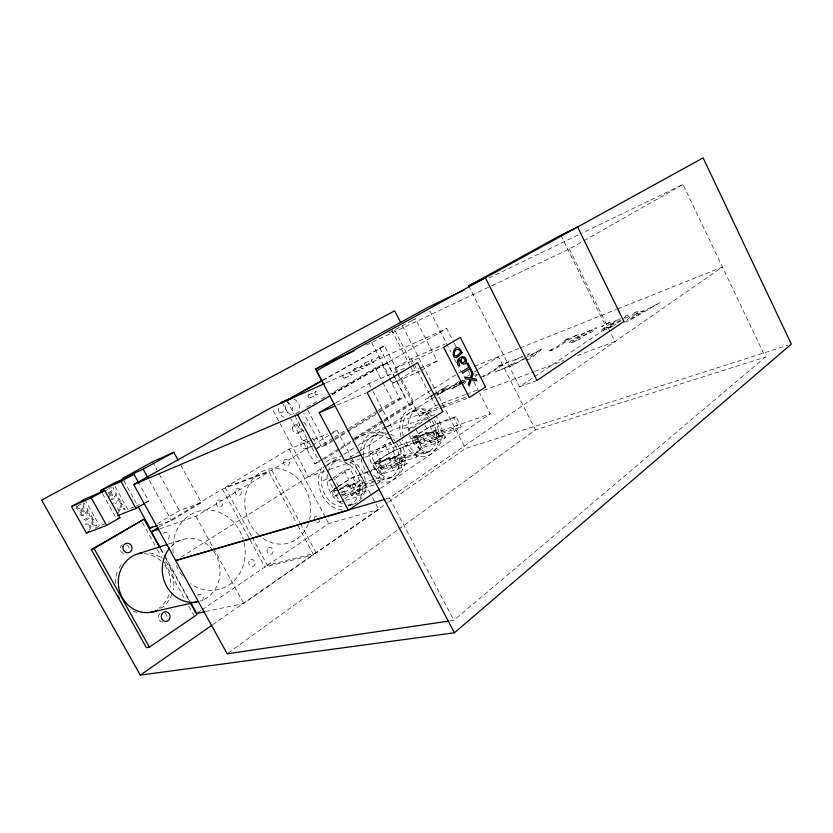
<?xml version="1.0" encoding="UTF-8"?>
<svg xmlns="http://www.w3.org/2000/svg" width="833" height="833" viewBox="0 0 833 833"><rect width="100%" height="100%" fill="white"/><g stroke="black" fill="none" stroke-linecap="round" stroke-linejoin="round"><path stroke-width="0.62" stroke-dasharray="4.17 3.12" d="M359.387 500.737A23.449 18.847 72.3 0 0 365.625 485.962L365.593 483.005A23.449 18.847 72.3 0 0 350.141 460.045M109.519 496.687C110.55 492.209 116.193 497.822 111.664 498.415M76.49 505.766C74.689 513.534 89.287 507.578 83.769 502.799M121.785 503.413L119.546 507.963L116.974 507.776M118.473 512.722L120.181 509.244L125.21 509.588L124.544 508.38L120.608 508.13L122.42 504.559L118.203 496.968L117.338 497.457L118.817 500.133L112.299 503.809M118.192 510.91L119.119 509.067L117.099 508.942M106.364 490.502L107.405 489.377M77.625 506.152C75.938 511.264 86.757 506.693 83.196 503.663M109.133 494.927C110.872 492.397 114.673 494.375 114.163 497.207L115.61 495.437A2.291 2.124 61.9 0 0 115.568 493.979L114.558 492.542L115.506 492.011C118.588 495.104 114.912 499.644 111.268 499.602M450.018 620.908L453.86 620.335L765.381 357.097L683.018 184.447L582.444 232.928M77.979 505.766L81.238 503.85M623.49 318.737L625.531 316.946L624.74 317.009M475.174 376.62L479.183 373.694M228.263 653.03L397.653 530.007M398.705 529.247L535.473 429.911L765.381 357.097M462.253 385.044L467.24 381.452M462.346 381.858L455.484 386.772L459.774 384.273M463.325 381.16L465.293 379.754M212.8 624.594L387.657 502.747M388.719 502.007L465.491 448.518L787.633 345.32M205.564 611.557L243.715 603.54L313.572 554.83L297.089 524.134M252.055 537.118L267.372 565.326L316.217 552.987L378.765 509.39L370.914 494.5M385.835 499.05L389.563 497.957L722.409 267.018L617.576 308.981M197.733 612.703L200.92 610.527M201.992 609.808L264.79 567.086L313.572 554.83M267.372 565.326L328.754 523.561L378.765 509.39M380.598 488.388L490.273 413.866L479.693 393.103M613.494 325.911L607.226 329.191L600.843 330.691L606.362 326.099L619.054 318.81M468.635 285.886L519.605 386.793L606.653 328.15L615.858 324.589M345.705 500.31L358.065 496.541L366.166 491.085L364.417 487.774L358.815 491.532L342.759 496.52M376.412 484.171L384.263 478.871L378.505 467.896L376.089 469.5L369.123 471.79M385.762 433.035A22.658 17.597 71.3 0 0 369.206 447.946A22.658 17.597 71.3 0 0 379.556 473.685L380.9 474.518L399.663 468.49L407.212 463.398L405.536 460.201L381.004 468.25L378.63 463.721L389.136 457.109L391.489 461.617M401.839 461.846L400.204 458.723L390.667 465.085L392.312 468.229L401.839 461.846L416.771 456.953L424.101 452.007L416.916 438.512L426.819 432.285L429.089 436.659M409.451 434.888A21.908 16.473 70.5 0 0 418.281 447.831L419.561 448.664L438.47 442.313L445.52 437.554L443.927 434.451L419.197 442.917L428.12 436.992L452.871 428.454L457.64 425.257L453.912 417.989L430.172 426.434L411.564 438.627L414.084 443.468L418.926 441.802L423.799 438.575L425.017 440.917L420.144 444.166L418.926 441.802M439.439 436.659L437.866 433.629L428.933 439.585L430.515 442.635L439.439 436.659L454.464 431.536L461.315 426.913L456.015 416.594C440.782 421.529 426.257 427.86 413.23 437.242L410.544 432.067M327.39 474.602A23.449 18.847 72.3 0 0 338.094 501.341L339.531 502.195L343.696 499.404M344.737 498.707L365.583 484.764L376.089 481.453M380.473 460.534L374.725 462.471L370.248 453.933L375.964 451.944L380.473 460.534L375.329 463.908L380.9 474.518L405.234 458.244L424.101 452.007M415.782 428.964L419.02 435.211L414.22 438.366L419.561 448.664L442.344 433.431L461.315 426.913M351.422 495.625L361.637 488.784L359.929 485.566L349.704 492.376L351.422 495.625L366.166 491.085M376.089 469.5L380.15 477.226L374.694 480.891L350.36 488.596L340.166 495.354M338.667 486.097C351.328 477.33 365.489 471.676 380.296 467.386L381.576 469.822L400.309 463.7L405.536 460.201M381.004 468.25L390.531 461.94L415.115 453.777L420.217 450.351L416.323 442.864L392.749 450.955L372.872 463.981L375.496 468.969L380.702 465.532L385.502 463.939L386.772 466.355L381.576 469.822M420.144 444.166L439.033 437.731L443.927 434.451M342.144 496.051L345.862 493.573L344.539 491.074L340.978 492.199M361.512 483.171L356.076 486.784L354.764 484.296L350.006 485.826L355.431 482.234L360.21 480.693L361.512 483.171L380.15 477.226M401.391 456.64L396.31 460.014L395.061 457.609L390.24 459.222L395.311 455.87L400.142 454.245L401.391 456.64L420.217 450.351M339.854 489.273L352.151 485.347L354.66 483.681L358.815 491.532M375.329 463.908L393.999 457.65L396.341 456.099L400.309 463.7M416.323 442.864L418.582 441.375C402.86 446.155 388.084 452.871 374.725 462.471M414.22 438.366L433.035 431.806L435.232 430.359L439.033 437.731M453.912 417.989L456.015 416.594M341.749 492.928L344.539 491.074M354.764 484.296L360.21 480.693M380.296 467.386L385.502 463.939M395.061 457.609L400.142 454.245M432.733 432.65L437.502 429.495L438.699 431.817L433.941 434.982L432.733 432.65L427.881 434.337L432.639 431.192L430.172 426.434M337.552 487.128L331.482 491.116L334.22 496.26L338.864 493.188M414.084 443.468L418.947 440.24L423.799 438.575M342.946 503.903A23.449 18.847 72.3 0 1 340.468 502.809L333.71 491.241L335.376 490.148M337.688 490.679L348.85 483.65L351.307 488.294M338.625 490.377L348.85 483.65M378.63 463.721L389.136 457.109M416.916 438.512L426.819 432.285M331.951 478.652L328.868 480.641L333.544 489.45L337.636 486.764M338.583 486.462L352.755 477.174L367.967 472.165M527.091 355.212L529.424 353.702L523.77 355.92M332.981 477.986L344.3 470.687L349.975 468.76L354.598 477.517M370.248 453.933L384.659 444.635L390.406 442.604L394.832 451.101M408.93 428.964L422.425 420.259L428.214 418.145L414.699 426.881L408.93 428.964L410.003 431.036M328.868 480.641L334.512 478.756L349.975 468.76M375.964 451.944L390.406 442.604M625.521 318.445L629.488 315.603A12.453 1.343 -26.2 0 0 629.113 314.895L625.104 316.155M397.664 374.1L419.405 416.094L435.534 405.765L465.303 394.603M481.432 376.912L487.482 374.09L501.268 365.239L497.124 366.864L499.186 365.531L510.41 361.147L504.236 364.083L485.608 376.047L483.213 376.964L484.4 376.016L483.317 376.224M350.027 457.327L359.731 451.142M360.804 450.455L388.834 432.587M389.906 431.9L393.145 429.838L436.742 413.876M181.188 557.09L326.088 465.543M327.182 464.856L342.55 455.141M343.654 454.443L356.826 446.124M357.919 445.436L386.46 427.402M387.553 426.704L435.857 396.196M436.961 395.498L461.107 380.244M467.688 376.079L469.885 374.694M474.279 371.924L477.569 369.842M478.673 369.144L498.426 356.659L535.473 429.911M431.681 395.269L425.215 399.34L432.129 396.654M432.764 394.592L448.435 385.387L440.876 390.146L447.279 388.168L446.582 388.928L437.075 394.446M434.43 394.196L430.307 396.8L432.566 395.925M435.461 393.551L438.554 391.604L443.604 389.938L434.909 394.977M353.577 438.637L383.159 420.186M384.252 419.509L432.442 389.438M433.535 388.751L457.64 373.725M458.733 373.038L460.92 371.674L458.577 367.072M290.009 417.094L314.832 463.794L321.413 459.681M322.517 459.004L354.327 439.126M355.42 438.439L382.847 421.311M383.94 420.623L409.17 404.869L414.011 402.995L399.83 375.568M314.832 463.794L322.84 460.035M323.943 459.347L339.323 449.726M340.416 449.039L353.598 440.792M354.702 440.105L383.253 422.237M384.357 421.55L414.011 402.995M315.717 448.935L326.234 444.968L333.96 440.209M335.064 439.532L378.151 413.033M379.254 412.356L404.661 396.716L387.074 362.761L375.308 367.967L330.441 393.79M316.759 448.029L333.273 437.908M334.377 437.231L347.58 429.13M348.683 428.454L377.307 410.919M378.401 410.242L392.718 401.475L404.661 396.716M333.658 439.293L321.528 446.748L303.701 413.106M334.762 438.616L349.1 429.807M350.204 429.13L377.786 412.189M378.89 411.512L399.85 398.632L382.326 364.854L330.618 394.665M159.863 528.799L195.942 516.304L268.997 471.832L296.475 522.999M251.451 535.994L225.118 487.482L271.756 470.156L311.625 445.884M312.739 445.207L329.347 435.097M330.462 434.42L337.105 430.38L350.985 456.713M158.405 525.207L171.536 520.583L201.305 502.684L181.115 465.73M391.552 380.952L392.718 383.211L420.019 371.226M421.092 370.591L437.075 360.981L415.417 318.727L412.023 320.351M159.207 527.05L222.421 489.096L268.997 471.832M225.118 487.482L289.03 449.102L311.865 440.209M157.645 523.613L179.355 510.65L201.305 502.684M392.718 383.211L412.876 371.174L418.635 368.748M335.814 402.933L368.988 383.503L406.921 367.259M397.081 372.965L394.727 368.425L411.294 358.721L445.134 343.987M462.169 383.347L450.57 389.552L463.44 380.348L439.158 393.957L462.94 380.129M463.263 382.711L466.511 380.796M460.847 383.638L466.199 380.514M474.779 375.496L476.913 374.246M331.898 394.592L387.074 362.761M332.325 394.519L446.769 328.514L453.818 342.363M145.556 502.934L148.743 501.091L139.496 484.348M95.108 528.122L109.081 521.906M295.673 413.803L302.41 409.93M306.888 407.347L316.988 401.537M321.476 398.955L325.953 396.373M523.52 358.877L510.119 366.562L526.654 357.701M524.634 358.232L542.689 348.517L530.642 358.638L527.237 359.95L537.545 351.422L527.747 357.076M121.764 503.371L120.889 503.861L119.411 501.185L115.069 503.642M491.814 285.719L569.366 249.025L582.871 241.362M583.995 240.716L683.018 184.447M322.277 380.275L384.461 345.862L399.236 374.434M323.194 380.244L384.461 345.862M389.053 332.856L415.417 318.727M620.918 320.341L609.569 325.047L620.772 318.55M620.554 321.215C617.482 322.381 590.201 334.387 613.317 325.974M108.707 488.575L110.071 487.909M488.888 278.024L581.267 233.49M366.072 345.195L490.637 286.271M365.104 362.855L372.091 359.689M376.381 358.273L383.388 355.097M354.369 368.936L361.324 365.791M325.963 382.93L446.769 328.514M366.572 365.677L373.569 362.532M355.847 371.778L362.824 368.655M344.935 377.995L351.88 374.892M308.699 394.8L315.54 391.749M310.251 397.747L317.113 394.717M279.596 413.241L286.375 410.263M394.727 368.425L442.396 347.798M419.79 368.259L437.075 360.981M337.188 405.119L365.926 393.072M294.039 425.465L299.745 423.091M297.995 432.921L303.722 430.599M474.175 366.364L518.897 348.465M519.969 348.038L616.441 309.428M134.759 506.589L127.772 509.338L114.017 484.546M135.925 506.131L139.423 504.756M145.244 502.466L148.743 501.091M303.191 440.772L307.794 438.96M522.645 356.357L511.889 361.293L512.607 362.865C508.286 368.186 500.748 368.384 495.427 372.018L510.265 365.739L516.023 361.803L516.345 360.772L515.356 359.804L522.406 357.045M313.062 439.741L327.484 434.128M332.294 432.254L337.105 430.38M305.461 448.872A4.217 3.457 68.5 0 0 306.669 442.125A4.217 3.457 68.5 0 0 300.817 443.479A4.217 3.457 68.5 0 0 305.461 448.872L312.396 446.228A4.259 3.467 68.6 0 1 308.543 444.426A4.259 3.467 68.6 0 1 308.023 439.793M411.575 411.898L417.333 409.721M466.501 394.155L478.402 389.688M354.92 438.418L385.294 427.1M386.512 426.652L466.709 396.789M483.713 390.448L533.536 371.903M534.744 371.445L563.91 360.585M577.279 355.608L614.941 341.582L610.953 333.481M419.405 416.094L441.313 407.972M442.531 407.524L469.312 397.601M424.705 415.146L430.494 413.012M373.236 436.138L378.932 434.045M403.682 428.651L409.451 426.558M519.605 386.793L537.014 380.473M108.457 492.386C111.101 492.678 115.016 487.524 110.633 487.711M387.137 439.283L391.729 437.637M332.242 462.055L337.865 460.055M361.814 454.735L391.271 444.395M413.23 437.242L419.02 435.211M411.564 438.627L437.502 429.495M324.401 471.249L308.429 476.778L272.703 409.742M329.316 469.552L360.033 458.921M364.948 457.223L490.273 413.866M346.986 465.074L352.661 463.106M430.515 442.635L445.52 437.554M322.944 480.506L328.577 478.611M372.872 463.981L396.341 456.099M425.642 453.058L431.484 451.132M392.312 468.229L407.212 463.398M333.544 489.45L339.218 487.628L334.512 478.756M331.482 491.116L335.033 489.981M339.895 488.419L354.66 483.681M168.391 544.105L183.239 539.357M333.71 491.241L338.625 489.669M377.266 481.078L384.263 478.871M387.741 478.694L393.54 476.861M334.22 496.26L338.958 494.771M342.301 494.687L375.183 484.556M339.531 502.195L344.477 500.685M352.953 504.392L347.215 506.1A23.293 18.795 72.3 0 0 359.856 484.9A23.293 18.795 72.3 0 0 344.477 462.023M108.363 493.584C111.049 493.136 115.516 490.377 112.976 487.326M380.9 474.518L381.795 475.133A22.658 17.597 71.3 0 0 405.286 459.389L405.223 456.546A22.658 17.597 71.3 0 0 399.476 441.386M419.561 448.664L420.405 449.268A21.908 16.473 70.5 0 0 442.396 434.534L442.313 431.796A21.908 16.473 70.5 0 0 436.19 416.396M84.706 499.227L99.46 525.623M102.594 493.823L115.235 516.543M123.753 480.651L137.528 505.537M160.863 548.739L164.007 554.414M164.632 555.549L189.757 600.947M160.373 548.77L164.788 556.736M165.413 557.871L189.341 601.093M142.36 522.541L156.791 548.583M157.416 549.718L161.81 557.641M164.32 562.171L185.009 599.531M188.779 606.33L193.797 615.379M152.543 461.836L156.916 469.781M159.405 474.321L179.355 510.65M149.378 480.349L171.536 520.583M195.942 516.304L243.715 603.54M222.421 489.096L264.79 567.086M271.756 470.156L299.765 522.353M300.38 523.488L316.217 552.987M282.345 402.672L289.405 415.959M289.03 449.102L325.703 517.834M326.317 518.98L328.754 523.561M286.896 400.621L294.153 414.282M294.757 415.417L319.549 462.096M351.588 457.858L370.31 493.355M359.918 474.029L365.583 484.764M352.755 477.174L355.431 482.234M352.151 485.347L358.065 496.541M344.3 470.687L348.902 479.392M347.902 483.952L350.36 488.596M307.721 410.003L326.234 444.968M389.563 497.957L453.86 620.335M388.178 457.432L390.531 461.94M379.588 463.398L381.962 467.938M368.988 383.503L372.528 390.281M373.111 391.416L393.145 429.838M399.809 447.831L405.234 458.244M392.749 450.955L395.311 455.87M393.999 457.65L399.663 468.49M384.659 444.635L389.073 453.069M417.885 438.179L420.165 442.583M375.308 367.967L382.264 381.368M382.847 382.482L392.718 401.475M415.115 453.777L416.771 456.953M428.745 419.176L432.473 426.381M433.035 431.806L438.47 442.313M425.069 425.371L426.663 428.443M425.861 432.629L428.12 436.992M379.733 348.048L393.353 374.329M393.936 375.464L409.17 404.869M371.633 342.54L389.209 376.433M452.871 428.454L454.464 431.536M411.294 358.721L413.657 363.313M414.251 364.458L435.534 405.765M394.686 330.191L412.168 364.104M412.751 365.239L416.823 373.153M391.656 330.045L409.93 365.468M410.513 366.603L412.876 371.174M437.127 423.331L442.344 433.431M402.401 325.87L465.491 448.518M429.828 310.782L450.945 352.14M454.474 359.033L456.234 362.48M454.412 343.508L456.172 346.976M468.521 371.195L469.697 373.496M473.81 381.576L479.11 391.958M569.366 249.025L610.391 332.325M560.859 235.198L606.653 328.15M291.019 414.595A8.559 6.976 65.4 0 1 285.323 403.88M293.945 399.028A8.559 6.976 65.4 0 1 298.974 411.585M304.024 430.474A4.269 3.478 67.1 0 1 300.151 428.631A4.269 3.478 67.1 0 1 299.641 424.007M303.597 422.477A4.269 3.478 67.1 0 1 306.471 426.725M311.948 438.22A4.259 3.467 68.6 0 1 314.749 443.51M284.209 417.531A8.486 6.956 65.3 0 1 278.566 406.91M287.156 402.079A8.486 6.956 65.3 0 1 292.144 414.532M431.994 420.727A21.783 16.452 70.5 0 1 429.672 451.215A21.783 16.452 70.5 0 1 404.692 439.637M403.391 436.023A21.783 16.452 70.5 0 1 409.232 413.178A21.783 16.452 70.5 0 1 429.818 417.822M408.514 431.15A21.908 16.473 70.5 0 1 415.303 410.794A21.908 16.473 70.5 0 1 434.399 414.407M434.295 420.009A24.886 18.805 70.5 0 1 430.38 454.401A24.886 18.805 70.5 0 1 402.11 439.709M401.037 436.586A24.886 18.805 70.5 0 1 408.066 410.252A24.886 18.805 70.5 0 1 431.911 416.594M342.29 506.651A23.293 18.795 72.3 0 1 324.276 493.292A23.293 18.795 72.3 0 1 324.224 469.458M326.234 466.553A23.293 18.795 72.3 0 1 341.999 461.263M357.419 502.309A23.449 18.847 72.3 0 1 348.017 504.944M328.046 471.78A23.449 18.847 72.3 0 1 340.208 459.275M342.498 509.952A26.625 21.481 72.3 0 1 321.611 494.156A26.625 21.481 72.3 0 1 322.35 466.532M326.192 461.992A26.625 21.481 72.3 0 1 339.291 457.64M350.36 461.94A26.625 21.481 72.3 0 1 359.127 500.508M394.811 444.947A22.512 17.566 71.3 0 1 395.987 472.686A22.512 17.566 71.3 0 1 373.788 475.539M363.636 458.473A22.512 17.566 71.3 0 1 363.365 456.526M363.282 455.557A22.512 17.566 71.3 0 1 371.091 437.273A22.512 17.566 71.3 0 1 389.198 438.887M390.469 434.232A22.658 17.597 71.3 0 1 396.997 438.606M396.675 443.239A25.729 20.075 71.3 0 1 399.486 472.415A25.729 20.075 71.3 0 1 377.89 481.099M369.488 475.456A25.729 20.075 71.3 0 1 361.033 458.691M360.668 450.955A25.729 20.075 71.3 0 1 385.19 433.379M393.353 439.074A25.729 20.075 71.3 0 1 394.759 440.657M319.737 520.417A3.415 2.811 74.8 0 1 317.852 522.728A3.415 2.811 74.8 0 1 315.051 521.76M314.124 518.47A3.415 2.811 74.8 0 1 318.196 516.585M308.252 523.832A38.328 32.383 73 0 1 259.521 535.681M258.605 534.869A38.328 32.383 73 0 1 248.859 485.098A38.328 32.383 73 0 1 289.936 472.603A38.328 32.383 73 0 1 309.605 519.355M163.268 533.484A3.759 3.426 73.6 0 1 168.714 534.401A3.759 3.426 73.6 0 1 166.767 539.815M244.184 542.845A40.442 35.892 76.7 0 1 230.533 583.818A40.442 35.892 76.7 0 1 190.559 583.641M182.469 575.863A40.442 35.892 76.7 0 1 178.533 569.949M177.97 568.908A40.442 35.892 76.7 0 1 176.45 565.649M173.16 552.883A40.442 35.892 76.7 0 1 200.94 510.629A40.442 35.892 76.7 0 1 243.205 539.107M197.411 595.314A3.759 3.353 83.5 0 1 202.929 596.47A3.759 3.353 83.5 0 1 199.993 601.686M149.471 552.997A30.019 27.739 82.3 0 1 162.674 559.005M165.403 561.567A30.019 27.739 82.3 0 1 173.139 590.076M172.098 593.762A30.019 27.739 82.3 0 1 160.925 608.34M136.945 612.432A29.894 27.666 82.5 0 1 130.094 609.527M115.433 583.371A29.894 27.666 82.5 0 1 118.432 569.418M119.015 568.273A29.894 27.666 82.5 0 1 121.014 565.013M144.151 553.664A29.894 27.666 82.5 0 1 161.55 561.557M164.819 565.347A29.894 27.666 82.5 0 1 170.703 587.057M169.078 594.502A29.894 27.666 82.5 0 1 158.926 608.34M162.789 622.043A4.831 4.404 88 0 1 160.373 613.078M164.767 612.984A4.831 4.404 88 0 1 166.944 618.357M123.523 553.56A4.821 4.509 74.6 0 1 122.274 544.74M126.803 544.824A4.821 4.509 74.6 0 1 129 550.249M171.036 546.625A32.039 28.791 79.6 0 1 212.977 550.384M213.571 551.196A32.039 28.791 79.6 0 1 200.076 601.124M88.048 510.66C88.517 515.075 79.822 518.345 79.604 512.639A2.968 2.822 60.7 0 1 80.228 511.046C81.998 508.463 85.955 510.39 85.424 513.326L86.934 511.504A2.332 2.207 60.6 0 0 86.903 510.015L85.861 508.557L86.851 508.005L88.048 510.66M572.604 341.114L574.77 341.009L580.445 338.687L574.354 341.874L568.543 343.186L571.896 340.208L582.215 333.783L596.241 327.744A12.037 1.281 -26.4 0 1 596.407 328.514C589.597 334.71 579.883 336.22 572.604 341.114M80.686 512.514C83.623 520.313 87.121 506.672 80.686 512.514M592.721 329.753L585.141 334.668L577.259 337.615L585.786 332.461L592.721 329.753M551.738 349.985L550.655 350.932C560.526 346.434 568.731 338.698 578.727 334.418L565.971 339.406L563.899 340.77L568.616 338.927L554.84 347.996L548.218 351.078L551.738 349.985M93.286 519.605L90.932 524.29L85.612 523.957L86.309 525.196L90.495 525.425L88.548 529.194L89.204 530.361L91.599 525.581L96.805 525.894L96.118 524.665L92.036 524.446L93.942 520.771L89.62 513.045L88.715 513.555L90.235 516.273L83.456 520.104L84.06 521.187L90.839 517.355L92.359 520.073L93.265 519.563M635.006 312.406L624.563 322.381L629.488 320.486L660.048 302.608L647.439 309.168L636.006 313.625L638.942 310.865L635.006 312.406M634.808 314.759L629.738 319.549L644.034 311.167L634.808 314.759M610.037 322.173L601.697 326.505L610.037 322.173M349.808 372.872A1.635 1.27 65.5 0 0 351.568 375.006A1.635 1.27 65.5 0 0 351.995 372.466A1.635 1.27 65.5 0 0 349.808 372.872M360.772 366.645A1.614 1.25 65.6 0 0 362.511 368.769A1.614 1.25 65.6 0 0 362.928 366.249A1.614 1.25 65.6 0 0 360.772 366.645M371.549 360.533A1.604 1.229 65.6 0 0 373.267 362.636A1.604 1.229 65.6 0 0 373.663 360.158A1.604 1.229 65.6 0 0 371.549 360.533M314.947 392.655A1.676 1.343 65.4 0 0 316.779 394.842A1.676 1.343 65.4 0 0 317.248 392.208A1.676 1.343 65.4 0 0 314.947 392.655M292.487 427.818A4.227 3.467 67.1 0 0 297.162 433.254A4.227 3.467 67.1 0 0 298.391 426.527A4.227 3.467 67.1 0 0 292.487 427.818M364.573 363.698A1.593 1.218 65.5 0 0 366.27 365.781A1.593 1.218 65.5 0 0 366.676 363.313A1.593 1.218 65.5 0 0 364.573 363.698M353.817 369.79A1.604 1.239 65.5 0 0 355.545 371.893A1.604 1.239 65.5 0 0 355.962 369.394A1.604 1.239 65.5 0 0 353.817 369.79M342.863 375.995A1.624 1.27 65.5 0 0 344.623 378.109A1.624 1.27 65.5 0 0 345.049 375.589A1.624 1.27 65.5 0 0 342.863 375.995M308.095 395.706A1.666 1.343 65.4 0 0 309.918 397.872A1.666 1.343 65.4 0 0 310.397 395.248A1.666 1.343 65.4 0 0 308.095 395.706M235.125 490.97A3.561 3.072 70.4 0 0 239.144 495.458A3.561 3.072 70.4 0 0 240.3 489.669A3.561 3.072 70.4 0 0 235.125 490.97M283.647 461.492A3.426 2.853 69.3 0 0 287.447 465.855A3.426 2.853 69.3 0 0 288.468 460.337A3.426 2.853 69.3 0 0 283.647 461.492M267.331 549.072A3.551 3.03 77.3 0 0 270.225 554.403A3.551 3.03 77.3 0 0 272.61 549.155A3.551 3.03 77.3 0 0 267.331 549.072M216.309 502.414A3.613 3.165 71 0 0 220.401 506.943A3.613 3.165 71 0 0 221.62 501.039A3.613 3.165 71 0 0 216.309 502.414M249.098 561.255A3.603 3.113 78.5 0 0 252.045 566.648A3.603 3.113 78.5 0 0 254.513 561.286A3.603 3.113 78.5 0 0 249.098 561.255"/><path stroke-width="1.25" d="M472.426 372.07L470.395 378.015L464.627 376.974L465.501 378.703L470.041 379.473L468.344 384.273L469.177 385.898L471.249 379.817L476.882 380.816L476.007 379.109L471.603 378.359L473.248 373.694L467.771 362.938L466.855 363.511L468.781 367.301L461.878 371.612L462.648 373.122L469.552 368.8L471.478 372.58L472.394 372.007M454.433 632.788L791.35 344.133L703.135 157.885L316.561 370.727L454.433 632.788L140.298 675.115L41.65 500.071L394.665 310.834L400.621 322.402M140.298 675.115L211.728 625.333M159.749 547.635L144.005 519.209L91.328 549.541L146.379 647.637L149.378 647.116L196.89 614.733L189.966 602.228M384.586 499.415L175.701 560.557L348.34 510.306L379.525 489.117M334.71 403.578L319.216 412.647L344.633 460.764L346.788 459.389M160.238 547.604L151.439 531.714L158.093 527.716M138.153 506.662L150.044 528.153L152.21 526.862M91.328 549.541L94.108 548.562L144.005 519.209M448.737 621.095L227.211 653.79L133.707 484.567L297.537 414.584L330.076 395.821M106.634 525.404L119.921 517.741L104.739 490.439L84.706 499.227L71.503 506.506L86.424 533.11L106.634 525.404L91.276 497.884L71.503 506.506M117.547 515.648L135.987 508.453L144.494 503.549M86.424 533.11L88.59 531.86M282.345 402.672L322.277 380.275M286.896 400.621L322.069 380.879M133.707 484.567L271.485 407.462L324.787 383.461M91.276 497.884L104.739 490.439M101.959 492.688L100.689 490.408L121.024 481.443L133.957 474.3L138.882 483.223M173.774 452.288L152.543 461.836L122.503 478.392L143.224 469.166L173.774 452.288L178.054 460.128M100.689 490.408L113.392 483.411L133.957 474.3M323.412 384.065L315.54 369.092L428.068 307.335L464.325 289.863M315.54 369.092L354.317 350.755M281.7 402.287L288.468 399.236M319.216 412.647L334.793 406.119M117.515 518.667L119.921 517.741M150.044 528.153L157.208 525.633M344.633 460.764L360.585 455.162M151.439 531.714L158.655 529.215M138.715 553.591L167.162 544.501M150.804 612.317L196.401 601.999M204.293 611.828L196.671 613.432L191.017 603.217M94.108 548.562L149.378 647.116M121.024 481.443L135.987 508.453M143.224 469.166L148.149 478.111M297.537 414.584L348.34 510.306M287.031 400.381A8.559 6.976 65.4 0 1 290.186 398.611M280.263 403.432A8.486 6.956 65.3 0 1 283.407 401.662M157.739 610.141A30.019 27.739 82.3 0 1 119.421 590.503A30.019 27.739 82.3 0 1 142.266 552.883M119.504 598.542A29.894 27.666 82.5 0 1 118.182 595.897M198.868 601.478A32.039 28.791 79.6 0 1 166.548 586.109A32.039 28.791 79.6 0 1 169.713 548.083M466.449 361.022C466.459 366.582 459.17 363.99 460.118 359.408C456.338 361.095 461.159 365.208 459.129 366.333C452.454 360.439 465.647 351.266 466.449 361.022M465.345 360.637C459.826 368.811 460.285 350.87 465.345 360.637M460.909 351.818C450.622 364.875 453.558 342.217 460.909 351.818M462.044 352.692C447.508 369.737 453.558 335.064 462.044 352.692M623.907 321.476L537.014 380.473L485.368 277.785L468.635 285.886L560.859 235.198L577.592 227.013L623.907 321.476M485.545 387.001L469.312 397.601L443.593 347.278L460.305 337.386L485.545 387.001M442.802 411.658L393.728 443.541L367.124 392.572L417.593 362.688L442.802 411.658M161.789 614.233A4.852 4.415 87.7 0 0 165.809 621.418A4.852 4.415 87.7 0 0 169.432 614.046A4.852 4.415 87.7 0 0 161.789 614.233M123.055 546.677A4.842 4.519 74.5 0 0 128.74 552.654A4.842 4.519 74.5 0 0 130.614 544.626A4.842 4.519 74.5 0 0 123.055 546.677"/></g></svg>
